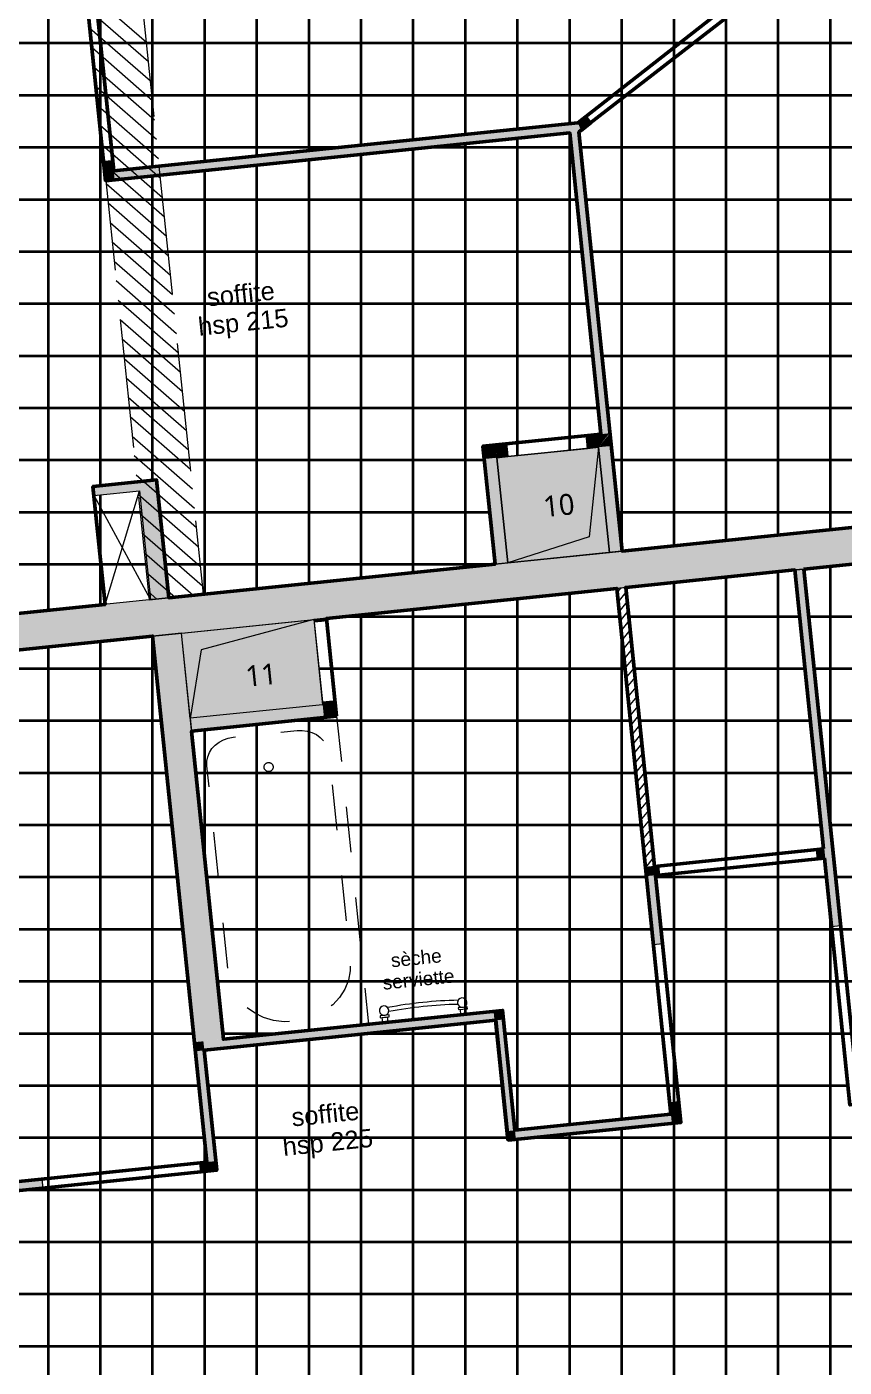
# Model space of a CAD drawing. Header units: metres. Extents: x 399 to 3028, y -427 to 863.
# Drawn here: x 720.04 to 724.52, y -319.02 to -311.67 of the extents above; entities that cross this region are included whole.
import ezdxf

# ---------------------------------------------------------------- set-up
doc = ezdxf.new("R2010")
doc.units = ezdxf.units.M
doc.linetypes.add('IMPORT-Lignes cachées _9_', pattern=[0.978056, 0.705556, -0.2725])
doc.linetypes.add('IMPORT-Traits plan _6_', pattern=[0.5, 0.25, -0.25])
for name, color, linetype, lineweight in [('01-Hatch poutres_Stylo_No__1', 250, 'Continuous', 9), ('01-Murs LOGTS', 250, 'Continuous', 9), ('01-Murs LOGTS_Stylo_No__1', 250, 'Continuous', 9), ('01-Poutres_structure_Stylo_No__1', 250, 'Continuous', 9), ('02-Cloisons_2nd oeuvre', 250, 'Continuous', 9), ('02-Cloisons_2nd oeuvre_Stylo_No__1', 250, 'Continuous', 9), ('02-Cloisons_2nd oeuvre_Stylo_No__47', 7, 'Continuous', 18), ('02-Gaines numerotées_Stylo_No__1', 250, 'Continuous', 9), ('02-Gaines numerotées_Stylo_No__2', 8, 'Continuous', 9), ('02-Gaines numerotées_Stylo_No__83', 7, 'Continuous', 18), ('03-Mobilier 2D_2D_Stylo_No__1', 250, 'Continuous', 9), ('03-Mobilier_3D_Stylo_No__2', 8, 'Continuous', 9), ('03-Radiateurs_Stylo_No__1', 250, 'Continuous', 9), ('04-Textes 50 _text_Stylo_No__7', 7, 'Continuous', 18), ('06-SHAB pièces 50_Stylo_No__102', 71, 'Continuous', 50), ('AES-Charge', 5, 'Continuous', 35), ('Plan De Charge - PH R_1_dwg', 8, 'Continuous', 9)]:
    doc.layers.add(name, color=color, linetype=linetype, lineweight=lineweight)
doc.styles.add('Arial', font='arial.ttf', dxfattribs={"height": 0.1})
doc.styles.add('Arial_4', font='arial.ttf', dxfattribs={"height": 0.075})
doc.styles.add('Malgun Gothic Semilight', font='malgunsl.ttf', dxfattribs={"height": 0.115})

# ---------------------------------------------------------------- blocks, each defined once
blk = doc.blocks.new('Plan De Charge - PH R_1_dwg-779150-Plan De Charge - PH R_1 1_100')
at = {"layer": '01-Murs LOGTS', "lineweight": 35}
blk.add_hatch(color=18, dxfattribs=at).paths.add_polyline_path([(365.3387, -315.4473), (376.4003, -314.3075), (376.3798, -314.1085), (365.3182, -315.2484)])
at = {"layer": '02-Cloisons_2nd oeuvre', "lineweight": 35}
for points in [[(371.9156, -312.1942), (371.9846, -312.1871), (371.9617, -312.158), (371.9246, -312.1871)], [(371.9351, -312.2425), (371.9926, -312.1973), (371.9846, -312.1871), (371.9156, -312.1942)], [(369.3742, -312.5063), (371.842, -312.252), (371.9156, -312.1942), (369.369, -312.4566), (369.3696, -312.4617)], [(371.842, -312.252), (371.9351, -312.2425), (371.9156, -312.1942), (371.8542, -312.2425)], [(372.0413, -313.9022), (372.091, -313.8971), (371.9207, -312.2439), (371.871, -312.2491), (372.0408, -313.8971)], [(369.3193, -312.4617), (369.369, -312.4566), (369.3632, -312.3997), (369.3134, -312.4049)], [(369.3244, -312.5114), (369.369, -312.4566), (369.3193, -312.4617)], [(369.3244, -312.5114), (369.3742, -312.5063), (369.369, -312.4566), (369.3504, -312.4795)], [(371.4715, -314.0313), (371.531, -314.0227), (371.524, -313.9555), (371.4644, -313.9617), (371.4715, -314.0308)], [(371.9689, -313.98), (372.0286, -313.9739), (372.0214, -313.9043), (371.9617, -313.9104), (371.9683, -313.9739)], [(372.0286, -313.9739), (372.088, -313.8974), (372.0214, -313.9043)], [(372.0286, -313.9739), (372.0982, -313.9667), (372.091, -313.8971), (372.0344, -313.9667)], [(371.4715, -314.0313), (371.4644, -313.9617), (371.3947, -313.9688), (371.4715, -314.0312)], [(371.4019, -314.0385), (371.4715, -314.0312), (371.3947, -313.9688), (371.4012, -314.0313)], [(371.4613, -314.6154), (371.5309, -314.6082), (371.4715, -314.0313), (371.4019, -314.0385), (371.4091, -314.1085)], [(372.088, -314.5508), (372.1577, -314.5436), (372.0982, -313.9667), (372.0286, -313.9739), (372.0425, -314.1085)], [(369.2607, -314.2391), (369.5099, -314.2135), (369.5047, -314.1637), (369.2555, -314.1894), (369.257, -314.2032)], [(369.5099, -314.2135), (369.6042, -314.1535), (369.5047, -314.1637), (369.5088, -314.2032)], [(369.5099, -314.2135), (369.6093, -314.2032), (369.6042, -314.1535), (369.526, -314.2032)], [(369.5713, -314.8101), (369.6708, -314.7998), (369.6093, -314.2032), (369.5099, -314.2135), (369.5125, -314.2391)], [(373.3068, -316.6029), (373.3565, -316.5978), (373.155, -314.6421), (373.1053, -314.6472), (373.2681, -316.2272)], [(369.8114, -317.2384), (369.9706, -317.222), (369.741, -314.9937), (369.5819, -315.0101), (369.7892, -317.0225)], [(369.7964, -315.531), (370.5225, -315.4561), (370.5154, -315.3865), (369.7892, -315.4613)], [(370.5154, -315.3865), (370.585, -315.3793), (370.5835, -315.3644), (370.5138, -315.3716), (370.5154, -315.3865)], [(370.5922, -315.449), (370.592, -315.4473), (370.585, -315.3793), (370.5154, -315.3865), (370.5902, -315.4473)], [(370.5225, -315.4561), (370.5902, -315.4473), (370.5154, -315.3865), (370.5218, -315.449)], [(373.2298, -316.2328), (373.2681, -316.2288), (373.263, -316.1791), (373.2247, -316.1831)], [(372.2907, -316.3232), (372.3405, -316.318), (372.336, -316.2746), (372.2863, -316.2797)], [(372.3411, -316.3244), (372.3644, -316.322), (372.3592, -316.2722), (372.336, -316.2746), (372.341, -316.3232)], [(372.3299, -316.7035), (372.3797, -316.6984), (372.3405, -316.318), (372.2907, -316.3232)], [(369.8663, -317.283), (371.4579, -317.1191), (371.4528, -317.0693), (369.8612, -317.2333), (369.8617, -317.2384)], [(371.4579, -317.1191), (371.5025, -317.0642), (371.4528, -317.0693), (371.4574, -317.1139)], [(371.4579, -317.1191), (371.5076, -317.1139), (371.5025, -317.0642), (371.462, -317.1139)], [(371.5205, -317.7269), (371.5702, -317.7217), (371.5076, -317.1139), (371.4579, -317.1191), (371.4819, -317.3526)], [(369.8663, -317.283), (369.8612, -317.2333), (369.8114, -317.2384), (369.8612, -317.2789)], [(369.8166, -317.2882), (369.8663, -317.283), (369.8114, -317.2384), (369.816, -317.283)], [(369.8792, -317.896), (369.9289, -317.8909), (369.8663, -317.283), (369.8166, -317.2882), (369.8787, -317.8909)], [(371.5754, -317.7715), (372.4309, -317.6833), (372.4257, -317.6336), (371.5702, -317.7217)], [(372.4257, -317.6336), (372.4755, -317.6285), (372.4688, -317.5638), (372.4191, -317.5689)], [(372.4806, -317.6782), (372.4755, -317.6285), (372.4257, -317.6336), (372.4755, -317.6741)], [(372.4309, -317.6833), (372.4806, -317.6782), (372.4257, -317.6336), (372.4303, -317.6782)], [(371.5256, -317.7766), (371.5702, -317.7217), (371.5205, -317.7269)], [(371.5256, -317.7766), (371.5754, -317.7715), (371.5702, -317.7217), (371.5298, -317.7715)], [(369.8474, -317.9495), (369.8843, -317.9457), (369.8792, -317.896), (369.8422, -317.8998), (369.8465, -317.9406)], [(369.9341, -317.9406), (369.9289, -317.8909), (369.8792, -317.896), (369.9289, -317.9364)], [(369.8843, -317.9457), (369.9341, -317.9406), (369.8792, -317.896), (369.8838, -317.9406)], [(365.6412, -318.3829), (368.982, -318.0387), (368.9768, -317.9889), (365.6361, -318.3331)]]:
    blk.add_hatch(color=18, dxfattribs=at).paths.add_polyline_path(points)
at = {"layer": '02-Cloisons_2nd oeuvre'}
h = blk.add_hatch(dxfattribs=at)
h.set_pattern_fill('FP_85', color=28, style=0, pattern_type=2)
h.set_pattern_definition([(50.882, (-84.054, 39.28), (-0.0287063847, 0.0233440244), [])])
h.paths.add_polyline_path([(372.2863, -316.2797), (372.336, -316.2746), (372.1783, -314.7437), (372.1286, -314.7489), (372.2005, -315.4473)])
at = {"layer": '02-Cloisons_2nd oeuvre', "lineweight": 35}
h = blk.add_hatch(color=18, dxfattribs=at)
h.paths.add_polyline_path([(370.4687, -314.9339), (370.5154, -314.9291), (370.5154, -314.914), (370.4672, -314.919)])
h.paths.add_polyline_path([(370.5154, -314.9291), (370.5384, -314.9267), (370.5368, -314.9118), (370.5154, -314.914)])
at = {"layer": '02-Gaines numerotées_Stylo_No__2', "lineweight": 35}
for points in [[(371.5309, -314.6082), (372.088, -314.5508), (372.0286, -313.9739), (371.4715, -314.0317), (371.4794, -314.1085)], [(369.7892, -315.4613), (370.5154, -315.3865), (370.4672, -314.919), (369.741, -314.9938), (369.7878, -315.4473)]]:
    blk.add_hatch(color=10, dxfattribs=at).paths.add_polyline_path(points)
at = {"layer": 'AES-Charge'}
h = blk.add_hatch(dxfattribs=at)
h.set_pattern_fill('FP_93', color=1, style=0, pattern_type=2)
h.set_pattern_definition([(0, (46.337, 45.172), (0, 0.286), []), (90, (46.337, 45.172), (-0.286, 2e-17), [])])
h.paths.add_polyline_path([(373.8065, -331.0354), (373.8065, -331.0354), (373.8556, -331.0303)])
h.paths.add_polyline_path([(367.1789, -333.3051), (371.4584, -333.2239), (371.125, -329.9873), (371.088, -329.9911), (371.0829, -329.9414), (371.1696, -329.9324), (371.2085, -330.3103), (371.3179, -330.299), (371.3467, -330.5787), (372.8289, -330.426), (372.7611, -329.7685), (373.7161, -329.6701), (373.7279, -329.7845), (373.6782, -329.7896), (373.6715, -329.7249), (372.816, -329.8131), (372.8837, -330.4706), (371.3519, -330.6284), (371.5645, -332.6926), (372.3603, -332.6106), (372.3675, -332.6953), (372.2994, -332.7023), (372.3445, -333.14), (372.4141, -333.1328), (372.4223, -333.2057), (374.027, -333.1752), (373.7673, -330.655), (373.8171, -330.6499), (373.8563, -331.0239), (373.8788, -331.0215), (373.884, -331.0713), (373.8607, -331.0737), (374.0728, -333.1312), (374.9999, -333.0357), (374.7442, -330.5544), (374.7939, -330.5492), (375.0631, -333.1556), (378.3321, -333.0936), (377.9395, -329.2852), (374.6981, -329.6192), (374.7048, -329.6838), (374.655, -329.6889), (374.6433, -329.5745), (377.9343, -329.2351), (377.6367, -326.3475), (366.5794, -327.4869), (366.5845, -327.5369), (366.5796, -327.5375), (366.7282, -328.9798), (366.7332, -328.9793), (366.7519, -329.1608), (366.7469, -329.1614), (366.8432, -330.0964), (366.8482, -330.0959), (366.8769, -330.3747), (370.2175, -330.0305), (370.2226, -330.0803), (366.8821, -330.4245), (366.9709, -331.2867), (366.9659, -331.2872), (367.1504, -333.0777), (367.1554, -333.0772), (367.1736, -333.2535)])
h.paths.add_polyline_path([(368.2491, -333.2189), (367.4991, -333.2189), (367.4991, -333.1389), (368.2491, -333.1389)])
h.paths.add_polyline_path([(374.1567, -333.1728), (375.0123, -333.1566), (375.005, -333.0854), (374.4475, -333.1428)])
h.paths.add_polyline_path([(374.7494, -330.9821), (374.7443, -330.9324), (374.7826, -330.9284), (374.7877, -330.9782)])
h.paths.add_polyline_path([(377.1309, -329.4868), (377.1227, -329.4072), (377.8687, -329.3303), (377.8769, -329.4099)])
h.paths.add_polyline_path([(366.9173, -327.572), (366.9091, -327.4924), (367.6552, -327.4155), (367.6634, -327.4951)])
h.paths.add_polyline_path([(372.5101, -327.5314), (372.5049, -327.4816), (372.7541, -327.4559), (372.6927, -326.8593), (373.4188, -326.7845), (373.4854, -327.4311), (373.3561, -327.4444), (373.3492, -327.3747), (372.9113, -327.4198), (372.9184, -327.4895), (372.7541, -327.5062)])
h.paths.add_polyline_path([(366.5589, -327.2879), (370.8018, -326.8507), (370.5392, -324.3023), (370.589, -324.2972), (370.6169, -324.5686), (371.6445, -324.4627), (371.6496, -324.5125), (370.7315, -324.6071), (370.9057, -326.2981), (371.7015, -326.2161), (371.7087, -326.3008), (371.6406, -326.3079), (371.6872, -326.7454), (371.7553, -326.7384), (371.7568, -326.7523), (374.3252, -326.4876), (374.1238, -324.533), (374.1736, -324.5278), (374.3751, -326.4825), (377.6161, -326.1481), (377.3188, -323.2639), (374.0777, -323.5978), (374.0844, -323.6624), (374.0347, -323.6675), (374.028, -323.6029), (373.8722, -323.5255), (373.8945, -323.4807), (374.0373, -323.5517), (377.3137, -323.2137), (377.0162, -320.3282), (365.9592, -321.4683), (365.9643, -321.5179), (365.9595, -321.5184), (366.1081, -322.9607), (366.1129, -322.9602), (366.15, -323.32), (366.1451, -323.3205), (366.2415, -324.2556), (366.2464, -324.2551), (366.2729, -324.5126), (366.268, -324.5131), (366.5453, -327.1989), (366.5496, -327.1984)])
h.paths.add_polyline_path([(377.5922, -327.1998), (377.5153, -326.4537), (377.5949, -326.4455), (377.6718, -327.1916), (377.6283, -327.1961)])
h.paths.add_polyline_path([(366.8787, -327.1975), (366.8705, -327.1179), (367.6166, -327.041), (367.6248, -327.1206), (367.4371, -327.14)])
h.paths.add_polyline_path([(373.1862, -325.014), (373.1862, -325.014), (373.2352, -325.0089)])
h.paths.add_polyline_path([(373.3484, -326.5883), (373.1189, -324.3611), (372.5151, -324.4233), (372.5099, -324.3736), (373.1635, -324.3062), (373.2359, -325.0025), (373.2585, -325.0001), (373.2636, -325.0499), (373.2404, -325.0523), (373.3981, -326.5831)])
h.paths.add_polyline_path([(374.129, -324.9607), (374.1239, -324.911), (374.1622, -324.907), (374.1673, -324.9568)])
h.paths.add_polyline_path([(376.5105, -323.4654), (376.5023, -323.3858), (377.2483, -323.3089), (377.2565, -323.3885)])
h.paths.add_polyline_path([(370.4501, -323.4369), (370.4391, -323.3303), (372.9856, -323.0679), (372.8153, -321.4148), (372.7357, -321.423), (372.7288, -321.3533), (372.2909, -321.3984), (372.2981, -321.4681), (372.1687, -321.4814), (372.1021, -320.8349), (372.7984, -320.7631), (373.0354, -323.0628), (373.0498, -323.0613), (373.1152, -323.0938), (373.093, -323.1386), (373.0405, -323.1125), (370.4939, -323.3749), (370.4998, -323.4317)])
h.paths.add_polyline_path([(370.0295, -321.7016), (370.0244, -321.6519), (370.2736, -321.6262), (370.2121, -321.0296), (370.3116, -321.0193), (370.3782, -321.6657), (370.2121, -321.6828)])
h.paths.add_polyline_path([(366.2969, -321.5506), (366.2887, -321.471), (367.0348, -321.3941), (367.043, -321.4737), (366.5589, -321.5236)])
h.paths.add_polyline_path([(365.9386, -321.2687), (376.9957, -320.1288), (376.6983, -317.2436), (373.4078, -317.5827), (373.396, -317.4683), (373.4457, -317.4632), (373.4524, -317.5278), (376.6931, -317.1934), (376.3957, -314.308), (370.5368, -314.9118), (370.5384, -314.9267), (370.4687, -314.9339), (370.5154, -315.3714), (370.5835, -315.3644), (370.5922, -315.449), (369.7964, -315.531), (369.9706, -317.222), (371.5025, -317.0642), (371.5702, -317.7217), (372.4257, -317.6336), (372.4191, -317.5689), (372.4688, -317.5638), (372.4806, -317.6782), (371.5256, -317.7766), (371.4579, -317.1191), (369.8663, -317.283), (369.9341, -317.9406), (369.8474, -317.9495), (369.8422, -317.8998), (369.8792, -317.896), (369.5819, -315.0101), (365.3388, -315.4473), (365.348, -315.5366), (365.3432, -315.5371), (365.6199, -318.2229), (365.6247, -318.2224), (365.6361, -318.3331), (368.9768, -317.9889), (368.982, -318.0387), (365.6413, -318.3829), (365.6689, -318.6515), (365.6641, -318.652), (365.7605, -319.587), (365.7653, -319.5865), (365.7782, -319.7114), (365.7733, -319.7119), (365.9245, -321.154), (365.9268, -321.1537), (365.9385, -321.2674)])
h.paths.add_polyline_path([(366.2606, -321.198), (366.2524, -321.1185), (366.9985, -321.0416), (367.0067, -321.1212), (366.5589, -321.1673)])
h.paths.add_polyline_path([(376.9718, -321.1784), (376.895, -320.4324), (376.9745, -320.4242), (377.0514, -321.1702)])
h.paths.add_polyline_path([(372.0517, -320.6386), (371.9903, -320.042), (371.7411, -320.0676), (371.736, -320.0179), (372.1443, -319.9757), (372.1512, -320.0453), (372.5892, -320.0002), (372.582, -319.9306), (372.7113, -319.9172), (372.7779, -320.5638), (372.0917, -320.6345)])
h.paths.add_polyline_path([(376.8558, -320.0523), (376.7789, -319.3063), (376.8585, -319.2981), (376.9354, -320.0441), (376.9055, -320.0472)])
h.paths.add_polyline_path([(375.8692, -317.241), (375.861, -317.1614), (376.607, -317.0845), (376.6152, -317.1641), (376.331, -317.1934)])
h.paths.add_polyline_path([(372.3299, -316.7035), (372.1286, -314.7489), (372.1783, -314.7437), (372.336, -316.2746), (372.3592, -316.2722), (372.3644, -316.322), (372.3411, -316.3244), (372.3797, -316.6984)])
h.paths.add_polyline_path([(373.3068, -316.6029), (373.1053, -314.6472), (373.155, -314.6421), (373.3565, -316.5978)])
h.paths.add_polyline_path([(373.2298, -316.2328), (373.2247, -316.1831), (373.263, -316.1791), (373.2681, -316.2288)])
h.paths.add_polyline_path([(365.6788, -315.5511), (365.6706, -315.4716), (366.4167, -315.3947), (366.4249, -315.4743)])
h.paths.add_polyline_path([(365.3183, -315.2484), (371.4613, -314.6154), (371.3947, -313.9688), (371.524, -313.9555), (371.531, -314.0252), (371.9689, -313.98), (371.9617, -313.9104), (372.0413, -313.9022), (371.871, -312.2491), (369.3244, -312.5114), (369.3134, -312.4049), (369.3632, -312.3997), (369.369, -312.4566), (371.9156, -312.1942), (371.9617, -312.158), (371.9926, -312.1973), (371.9351, -312.2425), (371.9207, -312.2439), (372.1577, -314.5436), (376.3751, -314.1085), (376.0778, -311.2235), (372.8, -311.5625), (372.6765, -311.6596), (372.6456, -311.6203), (372.7824, -311.5128), (372.7757, -311.4482), (372.8254, -311.443), (372.8349, -311.5074), (376.0726, -311.1733), (375.7751, -308.2877), (369.9166, -308.8917), (369.9181, -308.9066), (369.8485, -308.9138), (369.8951, -309.3513), (369.9632, -309.3443), (369.9719, -309.4288), (369.1761, -309.5108), (369.3504, -311.2019), (370.2685, -311.1073), (370.2736, -311.157), (369.2461, -311.2629), (369.274, -311.5343), (369.2243, -311.5394), (368.9616, -308.99), (364.7185, -309.4274), (364.7276, -309.5161), (364.7229, -309.5166), (364.9996, -312.2024), (365.0044, -312.2019), (365.0331, -312.4805), (365.0283, -312.4809), (365.1247, -313.416), (365.1294, -313.4155), (365.1578, -313.6911), (365.1531, -313.6916), (365.3017, -315.1339), (365.3064, -315.1335), (365.3182, -315.2479)])
h.paths.add_polyline_path([(365.6404, -315.1779), (365.6322, -315.0983), (366.3782, -315.0214), (366.3864, -315.101)])
h.paths.add_polyline_path([(369.5713, -314.8101), (369.5099, -314.2135), (369.2607, -314.2391), (369.2555, -314.1894), (369.6042, -314.1535), (369.6708, -314.7998), (369.6093, -314.8062)])
h.paths.add_polyline_path([(376.2355, -314.0322), (376.1587, -313.2861), (376.2383, -313.2779), (376.3151, -314.024), (376.2849, -314.0271)])
h.paths.add_polyline_path([(375.2489, -311.2208), (375.2407, -311.1413), (375.9868, -311.0644), (375.995, -311.144), (375.7107, -311.1733)])
h.paths.add_polyline_path([(371.1391, -311.0679), (371.1339, -311.0181), (371.7377, -310.9559), (371.5083, -308.7287), (371.5581, -308.7236), (371.7158, -310.2545), (371.739, -310.2521), (371.7441, -310.3018), (371.7209, -310.3042), (371.7926, -311.0005), (371.4715, -311.0336)])
h.paths.add_polyline_path([(372.6865, -310.5827), (372.4851, -308.627), (372.5348, -308.6219), (372.7363, -310.5776)])
h.paths.add_polyline_path([(372.6095, -310.2126), (372.6044, -310.1629), (372.6427, -310.159), (372.6478, -310.2087)])
h.paths.add_polyline_path([(365.0586, -309.531), (365.0504, -309.4514), (365.7964, -309.3745), (365.8046, -309.4541), (365.6121, -309.474)])
h.paths.add_polyline_path([(364.7174, -309.4174), (375.7741, -308.2772), (375.7628, -308.1683), (364.7062, -309.308), (364.7127, -309.3714)])
at = {"layer": '01-Hatch poutres_Stylo_No__1'}
for p, q in [((369.2171, -311.4614), (369.5489, -311.7509)), ((369.2281, -311.5679), (369.5599, -311.8574)), ((369.2391, -311.6745), (369.5708, -311.964)), ((369.2501, -311.7811), (369.5818, -312.0705)), ((369.2611, -311.8876), (369.5928, -312.177)), ((369.2721, -311.9942), (369.6038, -312.2836)), ((369.2831, -312.1008), (369.6148, -312.3901)), ((369.2942, -312.2074), (369.6257, -312.4967)), ((369.3052, -312.3139), (369.6367, -312.6032)), ((369.3162, -312.4205), (369.6477, -312.7097)), ((369.3272, -312.5271), (369.6587, -312.8163)), ((369.3382, -312.6337), (369.6697, -312.9228)), ((369.3492, -312.7402), (369.6806, -313.0294)), ((369.3602, -312.8468), (369.6916, -313.1359)), ((369.3713, -312.9534), (369.7026, -313.2425)), ((369.3823, -313.0599), (369.7136, -313.349)), ((369.3933, -313.1665), (369.7246, -313.4555)), ((369.4043, -313.2731), (369.7355, -313.5621)), ((369.4153, -313.3797), (369.7465, -313.6686)), ((369.4263, -313.4862), (369.7575, -313.7752)), ((369.4373, -313.5928), (369.7685, -313.8817)), ((369.4484, -313.6994), (369.7795, -313.9882)), ((369.4594, -313.8059), (369.7904, -314.0948)), ((369.4704, -313.9125), (369.8014, -314.2013)), ((369.4814, -314.0191), (369.8124, -314.3079)), ((369.4924, -314.1257), (369.8234, -314.4144)), ((369.5034, -314.2322), (369.8344, -314.521)), ((369.5145, -314.3388), (369.8453, -314.6275)), ((369.5255, -314.4454), (369.8563, -314.734)), ((369.5365, -314.5519), (369.8048, -314.786)), ((369.5475, -314.6585), (369.7054, -314.7963)), ((369.5585, -314.7651), (369.6061, -314.8066))]:
    blk.add_line(p, q, dxfattribs=at)
at = {"layer": '01-Murs LOGTS_Stylo_No__1', "flags": 128}
blk.add_lwpolyline([(376.3798, -314.1085), (365.3182, -315.2484), (365.3387, -315.4473), (376.4003, -314.3075)], close=True, dxfattribs=at)
at = {"layer": '01-Poutres_structure_Stylo_No__1', "linetype": 'IMPORT-Lignes cachées _9_', "flags": 128}
blk.add_lwpolyline([(369.5631, -314.811), (369.8615, -314.7802), (369.2611, -308.959), (368.9627, -308.9897)], close=True, dxfattribs=at)
at = {"layer": '02-Cloisons_2nd oeuvre_Stylo_No__1'}
for p, q in [((368.9702, -314.8822), (368.9703, -314.8822)), ((372.2863, -316.2797), (372.2907, -316.3232))]:
    blk.add_line(p, q, dxfattribs=at)
at = {"layer": '02-Cloisons_2nd oeuvre_Stylo_No__1', "flags": 128}
for points in [[(372.0413, -313.9022), (372.0214, -313.9043), (371.9617, -313.9104), (371.524, -313.9555), (371.9617, -313.9104), (371.524, -313.9555), (371.3947, -313.9688), (371.4019, -314.0385), (371.4613, -314.6154), (371.531, -314.6082), (371.4715, -314.0313)], [(371.4715, -314.0313), (371.5312, -314.0251), (371.9689, -313.98), (371.5312, -314.0251), (371.9689, -313.98), (372.0286, -313.9739), (372.088, -314.5508), (372.1577, -314.5436), (372.091, -313.8971)], [(369.5099, -314.2135), (369.5713, -314.8101), (369.6708, -314.7998), (369.6042, -314.1535), (369.5047, -314.1637)], [(372.336, -316.2746), (372.1783, -314.7437), (372.1286, -314.7489), (372.2907, -316.3232), (372.3405, -316.318)], [(370.5384, -314.9267), (370.5368, -314.9118), (370.4672, -314.919), (370.4687, -314.9339), (370.5138, -315.3716), (370.5154, -315.3865), (369.7892, -315.4613), (369.7964, -315.531), (370.5922, -315.449), (370.585, -315.3793), (370.5835, -315.3644), (370.5384, -314.9267)], [(369.9706, -317.222), (369.741, -314.9937), (369.5819, -315.0101), (369.8114, -317.2384)]]:
    blk.add_lwpolyline(points, dxfattribs=at)
for points in [[(371.5271, -313.9853), (371.5312, -314.0251), (371.9689, -313.98), (371.9648, -313.9402), (371.9617, -313.9104), (371.524, -313.9555)], [(370.5085, -314.9298), (370.4687, -314.9339), (370.5138, -315.3716), (370.5536, -315.3675), (370.5835, -315.3644), (370.5384, -314.9267)]]:
    blk.add_lwpolyline(points, close=True, dxfattribs=at)
at = {"layer": '02-Cloisons_2nd oeuvre_Stylo_No__47', "flags": 128}
for points in [[(372.0413, -313.9022), (371.871, -312.2491), (369.3742, -312.5063), (369.3244, -312.5114), (369.3134, -312.4049), (369.3632, -312.3997), (369.369, -312.4566), (371.9156, -312.1942), (371.9617, -312.158), (371.9926, -312.1973), (371.9351, -312.2425), (371.9207, -312.2439), (372.091, -313.8971)], [(369.5047, -314.1637), (369.2555, -314.1894), (369.2607, -314.2391), (369.5099, -314.2135)], [(373.2247, -316.1831), (373.263, -316.1791), (373.2681, -316.2288), (373.2298, -316.2328), (373.2247, -316.1831)], [(372.3411, -316.3244), (372.3644, -316.322), (372.3592, -316.2722), (372.336, -316.2746), (372.2863, -316.2797), (372.336, -316.2746)], [(372.3299, -316.7035), (372.2907, -316.3232), (372.3405, -316.318), (372.3797, -316.6984), (372.3299, -316.7035)], [(369.9706, -317.222), (371.5025, -317.0642), (371.5076, -317.1139), (371.5702, -317.7217), (372.4257, -317.6336), (372.4191, -317.5689), (372.4688, -317.5638), (372.4806, -317.6782), (372.4309, -317.6833), (371.5754, -317.7715), (371.5256, -317.7766), (371.4579, -317.1191), (369.8663, -317.283), (369.9289, -317.8909), (369.9341, -317.9406), (369.8474, -317.9495), (369.8422, -317.8998), (369.8792, -317.896), (369.8166, -317.2882), (369.8114, -317.2384)]]:
    blk.add_lwpolyline(points, dxfattribs=at)
for points in [[(373.155, -314.6421), (373.1053, -314.6472), (373.3068, -316.6029), (373.3565, -316.5978)], [(365.6412, -318.3829), (368.982, -318.0387), (368.9768, -317.9889), (365.6361, -318.3331)]]:
    blk.add_lwpolyline(points, close=True, dxfattribs=at)
at = {"layer": '02-Gaines numerotées_Stylo_No__2', "flags": 128}
for points in [[(372.088, -314.5508), (372.0286, -313.9739), (371.4715, -314.0313), (371.5309, -314.6082)], [(369.7892, -315.4613), (369.741, -314.9938), (370.4672, -314.919), (370.5154, -315.3865)]]:
    blk.add_lwpolyline(points, close=True, dxfattribs=at)
at = {"layer": '02-Gaines numerotées_Stylo_No__83', "flags": 128}
for points in [[(372.0286, -313.9739), (371.9766, -314.4646), (371.531, -314.6082), (372.088, -314.5508)], [(370.4672, -314.919), (369.8481, -315.0852), (369.7891, -315.4614), (369.741, -314.9937)]]:
    blk.add_lwpolyline(points, close=True, dxfattribs=at)
at = {"layer": '03-Mobilier 2D_2D_Stylo_No__1', "linetype": 'IMPORT-Traits plan _6_', "flags": 128}
for points in [[(370.5922, -315.449), (370.7664, -317.14), (369.9706, -317.222), (369.7964, -315.531)], [(369.8804, -315.7217), (369.8803, -315.697), (369.885, -315.6725), (369.8944, -315.649), (369.9083, -315.6273), (369.9261, -315.6079), (369.9474, -315.5915), (369.9714, -315.5785), (369.9976, -315.5694), (370.025, -315.5644), (370.3752, -315.5283), (370.403, -315.5276), (370.4305, -315.5312), (370.4567, -315.539), (370.4809, -315.5507), (370.5023, -315.5661), (370.5202, -315.5846), (370.5343, -315.6056), (370.5439, -315.6286), (370.5488, -315.6528), (370.6664, -316.7943), (370.6667, -316.8462), (370.6567, -316.8976), (370.6369, -316.9469), (370.6079, -316.9926), (370.5704, -317.0333), (370.5257, -317.0678), (370.4752, -317.095), (370.4203, -317.1142), (370.3627, -317.1247), (370.3042, -317.1261), (370.2466, -317.1186), (370.1915, -317.1022), (370.1407, -317.0776), (370.0958, -317.0453), (370.058, -317.0065), (370.0286, -316.9623), (370.0084, -316.914), (369.998, -316.8632)]]:
    blk.add_lwpolyline(points, close=True, dxfattribs=at)
at = {"layer": '03-Mobilier 2D_2D_Stylo_No__1', "flags": 128}
for points in [[(371.3095, -317.0545), (371.3085, -317.0446), (371.2588, -317.0497), (371.2598, -317.0597)], [(370.8809, -317.0987), (370.8799, -317.0887), (370.8301, -317.0938), (370.8312, -317.1038)], [(370.8728, -317.129), (370.8453, -317.1319), (370.8423, -317.1026), (370.8697, -317.0998)], [(371.3014, -317.0849), (371.2739, -317.0877), (371.2709, -317.0585), (371.2984, -317.0557)]]:
    blk.add_lwpolyline(points, close=True, dxfattribs=at)
at = {"layer": '03-Mobilier 2D_2D_Stylo_No__1', "linetype": 'IMPORT-Traits plan _6_'}
blk.add_circle((370.2189, -315.7287), 0.025, dxfattribs=at)
at = {"layer": '03-Mobilier 2D_2D_Stylo_No__1'}
for centre, radius, start, end in [((370.8523, -317.0654), 0.026, 72.83542, 252.83542), ((370.8523, -317.0654), 0.026, 252.83542, 72.83542), ((371.3061, -319.3441), 2.3365, 91.16376, 100.71015), ((371.3084, -319.3667), 2.3365, 91.26692, 100.61713), ((371.281, -317.0213), 0.026, 72.83542, 252.83542), ((371.281, -317.0213), 0.026, 149.27727, 201.28182), ((371.281, -317.0213), 0.026, 252.83542, 72.83542), ((370.8523, -317.0654), 0.026, 349.49765, 41.38654)]:
    blk.add_arc(centre, radius, start, end, dxfattribs=at)
at = {"layer": '03-Mobilier_3D_Stylo_No__2'}
for p, q in [((369.5713, -314.8101), (369.2611, -314.2387)), ((369.3221, -314.8359), (369.5098, -314.2131))]:
    blk.add_line(p, q, dxfattribs=at)
at = {"layer": '06-SHAB pièces 50_Stylo_No__102', "flags": 128}
for points in [[(368.9616, -308.99), (364.7185, -309.4272), (365.3182, -315.2485), (369.3221, -314.836), (369.2555, -314.1895), (369.6042, -314.1535), (369.6708, -314.7998), (371.4613, -314.6154), (371.3947, -313.9688), (372.0413, -313.9022), (371.871, -312.2491), (369.3244, -312.5114), (368.9965, -309.3288)], [(372.7824, -311.5128), (372.6478, -310.2087), (371.7209, -310.3042), (371.7926, -311.0005), (369.2461, -311.2629), (369.369, -312.4566), (370.6025, -312.3295), (371.9156, -312.1942)], [(376.38, -314.1086), (376.0827, -311.223), (372.8019, -311.5611), (371.9207, -312.2439), (372.1577, -314.5436)], [(373.155, -314.6421), (373.4524, -317.5278), (376.6978, -317.1935), (376.4005, -314.3077)], [(373.263, -316.178), (373.1053, -314.6472), (372.1784, -314.7427), (372.3361, -316.2735)], [(370.5922, -315.449), (369.7964, -315.531), (369.9706, -317.222), (371.5025, -317.0642), (371.5702, -317.7217), (372.4258, -317.6336), (372.358, -316.9761), (372.2863, -316.2797), (372.1285, -314.7489), (370.5369, -314.9129)], [(365.3387, -315.4474), (365.636, -318.3329), (368.6154, -318.026), (369.8792, -317.8958), (369.8156, -317.279), (369.6474, -315.6465), (369.6476, -315.6465), (369.582, -315.0102)], [(373.2681, -316.2288), (372.3411, -316.3244), (372.4806, -317.6782), (371.5331, -317.7758), (371.4653, -317.1176), (370.533, -317.2136), (369.8662, -317.2823), (369.9341, -317.9406), (365.6412, -318.3829), (365.9385, -321.2689), (371.8026, -320.6648), (371.736, -320.0182), (372.7113, -319.9177), (372.778, -320.5643), (377.0003, -320.1293), (376.703, -317.2432), (373.4076, -317.5827)]]:
    blk.add_lwpolyline(points, close=True, dxfattribs=at)
at = {"layer": '02-Gaines numerotées_Stylo_No__1', "color": 7, "char_height": 0.115, "attachment_point": 1, "rotation": 5.88238, "line_spacing_factor": 1.113779, "style": 'Malgun Gothic Semilight'}
for s, insert, width in [('10', (371.7199, -314.2437), 0.17522), ('11', (370.0868, -315.1745), 0.144479)]:
    blk.add_mtext(s, dxfattribs=dict(at, insert=insert, width=width))
at = {"layer": '03-Radiateurs_Stylo_No__1', "color": 7, "char_height": 0.075, "attachment_point": 1, "rotation": 5.88238, "line_spacing_factor": 0.941778, "style": 'Arial_4'}
for s, insert, width in [('sèche', (370.8858, -316.7532), 0.334235), ('serviette', (370.84, -316.8762), 0.473806)]:
    blk.add_mtext(s, dxfattribs=dict(at, insert=insert, width=width))
at = {"layer": '04-Textes 50 _text_Stylo_No__7', "char_height": 0.1, "attachment_point": 1, "rotation": 5.88238, "line_spacing_factor": 0.941778, "style": 'Arial'}
for s, insert, width in [('soffite', (369.8758, -313.1016), 0.445649), ('hsp 215', (369.8273, -313.2631), 0.595014), ('soffite', (370.3394, -317.6015), 0.445649), ('hsp 225', (370.2909, -317.763), 0.595014)]:
    blk.add_mtext(s, dxfattribs=dict(at, insert=insert, width=width))

msp = doc.modelspace()

# ---------------------------------------------------------------- block references
at = {"layer": 'Plan De Charge - PH R_1_dwg', "color": 10, "lineweight": 35}
msp.add_blockref('Plan De Charge - PH R_1_dwg-779150-Plan De Charge - PH R_1 1_100', (351.1425, 0), dxfattribs=at)

doc.saveas('drawing.dxf')
